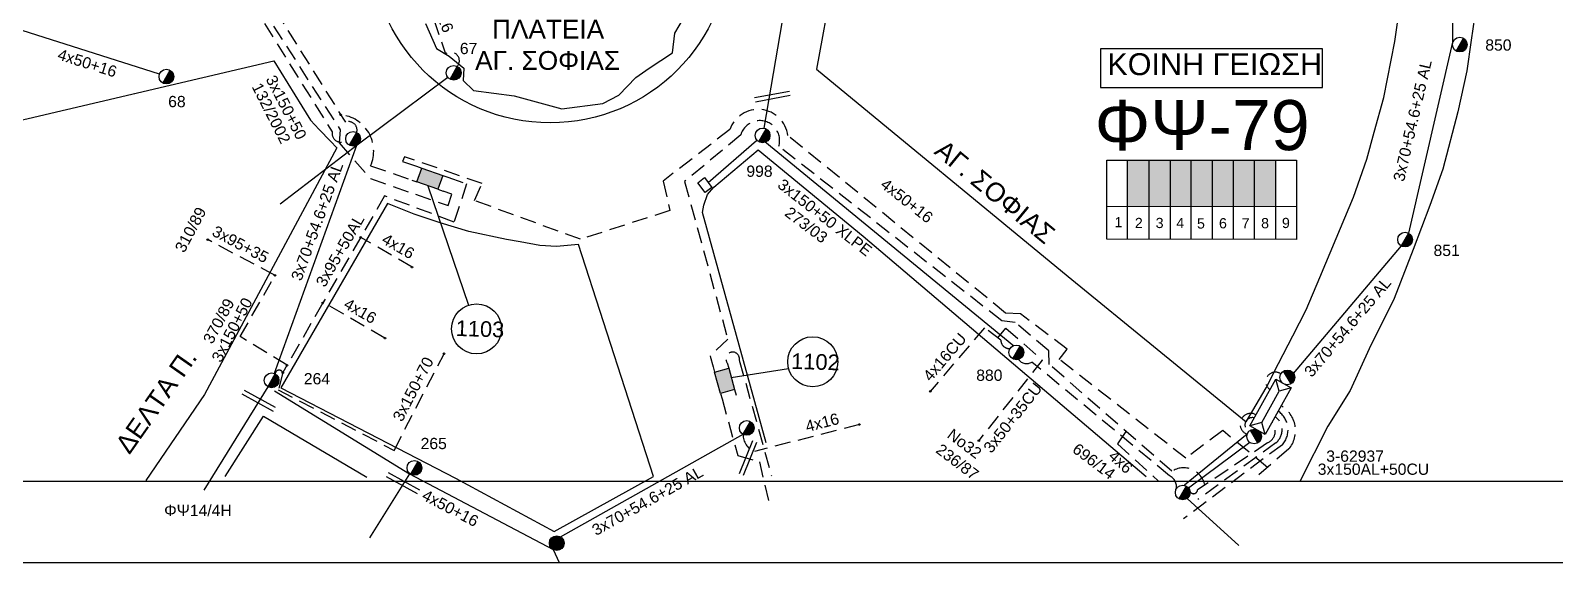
# Model space of a CAD drawing. Header units: millimetres. Extents: x 1421 to 11257, y 848 to 1896.
# Drawn here: x 10517.5 to 10761.5, y 848.3 to 933.3 of the extents above; entities that cross this region are included whole.
import ezdxf
from ezdxf.enums import TextEntityAlignment as Align

# ---------------------------------------------------------------- set-up
doc = ezdxf.new("R2010")
doc.units = ezdxf.units.MM
doc.linetypes.add('DASHED', pattern=[19.05, 12.7, -6.35])
for name, color, linetype, lineweight in [('3x150+50 XLPE', 7, 'SYN_LINE', 30), ('3x150+70', 7, 'Continuous', 30), ('3X38+23', 7, 'Continuous', 30), ('3x70+54.6+25 AL', 7, 'SYN_LINE', 30), ('3x95+35', 7, 'Continuous', 30), ('3x95+50AL', 7, 'Continuous', 30), ('4x16', 7, 'Continuous', 30), ('4x16CU', 7, 'Continuous', 30), ('4x50+16', 7, 'Continuous', 30), ('4x6', 7, 'SYN_LINE', 30), ('Pillar Υποσταθμού', 7, 'SYN_LINE', 30), ('Άγνωστα', 7, 'Continuous', 30)]:
    doc.layers.add(name, color=color, linetype=linetype, lineweight=lineweight)
for name, color, linetype in [('3x50+35CU', 7, 'Continuous'), ('Link Box 4 Διευθύνσεων', 7, 'Continuous'), ('TEXT ΚΑΛΩΔΙΩΝ', 7, 'Continuous'), ('ΑΓΝΩΣΤΟ ΕΝΑΕΡΙΟ ΚΑΛΩΔΙΟ', 7, 'Continuous'), ('ΑΓΝΩΣΤΟ ΥΠΟΓΕΙΟ ΚΑΛΩΔΙΟ', 7, 'DASHED'), ('Επιγραφές - Σχήματα', 7, 'Continuous'), ('Επιτοίχιο Κουτί', 7, 'Continuous'), ('Στύλος Ξύλινος', 7, 'Continuous'), ('Στύλος Ξύλινος @ 1', 7, 'Continuous'), ('Στύλος ΦΜ', 7, 'Continuous'), ('Στύλος ΦΜ @ 1', 7, 'Continuous'), ('Συνδέσεις', 7, 'Continuous'), ('Τομή', 7, 'Continuous'), ('Υποσταθμός εναέριος 2 στύλων', 7, 'Continuous'), ('Υποσταθμός πόλεως', 7, 'Continuous'), ('Υπόβαθρο ΔΕΗ', 7, 'Continuous')]:
    doc.layers.add(name, color=color, linetype=linetype)
doc.styles.add('arial', font='ARIAL.TTF', dxfattribs={"height": 3})
doc.styles.get("Standard").update_dxf_attribs({"font": 'ARIAL.TTF', "height": 1.8})
doc.linetypes.add('SYN_LINE', pattern='A,0.5,-0.0001,["/\\/\\/\\/",Standard,S=0.1,R=0,X=0,Y=-0.05],-0.25', length=0.7501)

# ---------------------------------------------------------------- blocks, each defined once
blk = doc.blocks.new('ΥΠΑΡΧΩΝ ΤΣΙΜΕΝΤΕΝΙΟΣ ΣΤΥΛΟΣ')
at = {"layer": 'Στύλος ΦΜ'}
blk.add_hatch(color=7, dxfattribs=at).paths.add_polyline_path([(-1.29, -2.28, 0.574793), (2.62, 0, 0.268822), (1.3, 2.27)])
at = {"layer": 'Στύλος ΦΜ', "color": 7}
blk.add_line((-1.29, -2.28), (1.3, 2.27), dxfattribs=at)
blk.add_circle((0, 0), 2.62, dxfattribs=at)
at = {"layer": 'Στύλος ΦΜ', "flags": 4}
for tag, p in [('ΑΡΙΘΜΟΣ', (-4.68, 8.05)), ('ΤΥΠΟΣ', (-4.91, 3.03))]:
    blk.add_attdef(tag, p, '', height=4, dxfattribs=at)
blk = doc.blocks.new('ΥΠΟΣΤΑΘΜΟΣ ΕΝΑΕΡΙΟΣ ΕΠΙ 2 ΣΤΥΛΩΝ')
at = {"layer": 'Υποσταθμός εναέριος 2 στύλων', "linetype": 'Continuous'}
for points in [[(-11.97, -2.11, 0.574793), (-8.45, -0.07, 0.268822), (-9.64, 1.98)], [(9.68, -2.15, 0.574793), (13.19, -0.1, 0.268822), (12.01, 1.95)]]:
    blk.add_hatch(color=256, dxfattribs=at).paths.add_polyline_path(points)
for p, q in [((-11.97, -2.11), (-9.64, 1.98)), ((9.68, -2.15), (12.01, 1.95))]:
    blk.add_line(p, q, dxfattribs=at)
for centre in [(-10.81, -0.07), (10.84, -0.1)]:
    blk.add_circle(centre, 2.36, dxfattribs=at)
at = {"layer": 'Υποσταθμός πόλεως', "linetype": 'Continuous', "ltscale": 40}
blk.add_lwpolyline([(-8.57, 2.82), (8.57, 2.82), (8.57, -2.82), (-8.57, -2.82)], close=True, dxfattribs=at)
for points in [[(-5.75, 0), (-8.57, 2.82)], [(-8.57, -2.82), (-5.75, 0)], [(-5.75, 0), (5.75, 0)], [(5.75, 0), (8.57, 2.82)], [(8.57, -2.82), (5.75, 0)]]:
    blk.add_lwpolyline(points, dxfattribs=at)
at = {"layer": 'Υποσταθμός εναέριος 2 στύλων', "ltscale": 40, "flags": 1}
for tag, p in [('ΜΕΤΑΣΧΗΜΑΤΙΣΜΟΣ', (14.09, 2.51)), ('ΙΣΧΥΣ', (14.07, -0.28)), ('ΑΡΙΘΜΟΣ', (14.19, -3))]:
    blk.add_attdef(tag, p, '', height=1.8, dxfattribs=at)
blk = doc.blocks.new('LINK BOX 4 ΑΝΑΧΩΡΗΣΕΩΝ')
at = {"layer": 'Link Box 4 Διευθύνσεων', "ltscale": 40}
blk.add_hatch(color=256, dxfattribs=at).paths.add_polyline_path([(-3.54, 0), (-3.54, -4.67), (3.54, -4.67), (3.54, 0)])
for p, q in [((-3.54, 0), (-5.33, 0)), ((5.33, 0), (3.54, 0)), ((-3.54, -4.67), (-5.33, -4.67)), ((5.33, -4.67), (3.54, -4.67))]:
    blk.add_line(p, q, dxfattribs=at)
blk.add_lwpolyline([(-3.54, -4.67), (-3.54, 0), (3.54, 0), (3.54, -4.67)], close=True, dxfattribs=at)
blk = doc.blocks.new('ΥΠΑΡΧΩΝ ΞΥΛΙΝΟΣ ΣΤΥΛΟΣ')
at = {"layer": 'Στύλος Ξύλινος'}
h = blk.add_hatch(color=7, dxfattribs=at)
h.paths.add_polyline_path([(-2.62, 0, 0.270008), (-1.29, -2.28), (1.3, 2.27, 0.576266)])
h.paths.add_polyline_path([(-1.29, -2.28, 0.574793), (2.62, 0, 0.268822), (1.3, 2.27)])
at = {"layer": 'Στύλος Ξύλινος', "color": 7}
blk.add_line((-1.29, -2.28), (1.3, 2.27), dxfattribs=at)
blk.add_circle((0, 0), 2.62, dxfattribs=at)
at = {"layer": 'Στύλος Ξύλινος', "color": 1, "flags": 4}
for tag, p in [('ΑΡΙΘΜΟΣ', (-4.91, 8.6)), ('ΤΥΠΟΣ', (-4.85, 3.39))]:
    blk.add_attdef(tag, p, '', height=4, dxfattribs=at)
blk = doc.blocks.new('_ΣΥΝΔΕΣΗ')
at = {"layer": 'Συνδέσεις', "linetype": 'SYN_LINE', "ltscale": 40}
blk.add_hatch(color=256, dxfattribs=at).paths.add_polyline_path([(0.5, -0.01, 1), (-0.5, -0.01, 1)])
at = {"layer": 'Συνδέσεις'}
blk.add_circle((0, -0.01), 0.5, dxfattribs=at)
blk = doc.blocks.new('ΤΟΜΗ')
at = {"layer": 'Τομή', "ltscale": 40}
for p, q in [((11.33, -0.65), (-11.4, -0.65)), ((11.33, -3.42), (-11.4, -3.42))]:
    blk.add_line(p, q, dxfattribs=at)
blk = doc.blocks.new('ΕΠΙΤΟΙΧΙΟ ΚΟΥΤΙ')
at = {"layer": 'Επιτοίχιο Κουτί', "ltscale": 40}
blk.add_lwpolyline([(-2.06, 1.35), (1.86, 1.35), (1.86, -1.39), (-2.06, -1.39)], close=True, dxfattribs=at)

msp = doc.modelspace()

# ---------------------------------------------------------------- hatches: boundary and pattern name
at = {"layer": 'Pillar Υποσταθμού', "linetype": 'Continuous', "lineweight": -3, "ltscale": 0.2}
h = msp.add_hatch(color=151, dxfattribs=at)
h.dxf.hatch_style = 1
h.paths.add_polyline_path([(10696.48, 912.61), (10693.04, 912.61), (10693.04, 905.25), (10696.48, 905.25)])
h = msp.add_hatch(color=5, dxfattribs=at)
h.dxf.hatch_style = 1
h.paths.add_polyline_path([(10696.48, 905.25), (10699.92, 905.24), (10699.92, 912.61), (10696.48, 912.61)])
h = msp.add_hatch(color=2, dxfattribs=at)
h.dxf.hatch_style = 1
h.paths.add_polyline_path([(10703.22, 912.61), (10699.92, 912.61), (10699.92, 905.24), (10703.22, 905.24)])
h = msp.add_hatch(color=206, dxfattribs=at)
h.dxf.hatch_style = 1
h.paths.add_polyline_path([(10706.61, 912.61), (10703.22, 912.61), (10703.22, 905.24), (10706.61, 905.24)])
h = msp.add_hatch(color=30, dxfattribs=at)
h.dxf.hatch_style = 1
h.paths.add_polyline_path([(10706.61, 905.24), (10710, 905.24), (10710, 912.61), (10706.61, 912.61)])
h = msp.add_hatch(color=1, dxfattribs=at)
h.dxf.hatch_style = 1
h.paths.add_polyline_path([(10710, 905.24), (10713.4, 905.23), (10713.4, 912.61), (10710, 912.61)])
h = msp.add_hatch(color=27, dxfattribs=at)
h.dxf.hatch_style = 1
h.paths.add_polyline_path([(10713.39, 905.23), (10716.79, 905.23), (10716.79, 912.61), (10713.39, 912.61)])

# ---------------------------------------------------------------- linework, layer by layer
at = {"lineweight": -3, "ltscale": 15}
msp.add_lwpolyline([(10993.76, 1895.53), (8825.35, 1895.54), (8825.27, 848.33), (10993.76, 848.32)], close=True, dxfattribs=at)
at = {"layer": '3x150+50 XLPE', "color": 30, "linetype": 'DASHED', "lineweight": -3, "ltscale": 0.2}
for points in [[(10558.97, 968.5), (10550.91, 940.92), (10565.81, 917.15, 0.68107), (10568, 915.78, 4.214351)], [(10717.12, 872.5, -0.45498), (10717.8, 867.15), (10701.96, 855.29)]]:
    msp.add_lwpolyline(points, format="xyb", dxfattribs=at)
at = {"layer": '3x150+50 XLPE', "color": 6, "linetype": 'DASHED', "lineweight": -3, "ltscale": 0.2}
for points in [[(10560.72, 968.77), (10564.64, 966.1), (10558.14, 943.38), (10554.68, 939.79), (10567.92, 918.69, -0.62422), (10569.73, 917.05, 21.254339)], [(10567.18, 919.87, -0.511428), (10571.95, 911.73), (10578.52, 909.44)]]:
    msp.add_lwpolyline(points, format="xyb", dxfattribs=at)
at = {"layer": '3x150+50 XLPE', "color": 5, "linetype": 'DASHED', "lineweight": -3, "ltscale": 0.2}
for points in [[(10552.31, 940.43), (10567.11, 917.45), (10566.91, 915.39), (10571.95, 909.67), (10584.36, 905.36), (10584.95, 907.19), (10583.55, 907.68)], [(10584.32, 909.88), (10587.31, 908.84), (10585.31, 902.73), (10574.2, 906.91)], [(10558.59, 879.84), (10551.08, 884.43), (10556.67, 894.2)], [(10557.91, 878.66), (10557.17, 875.91), (10575.7, 866.24)]]:
    msp.add_lwpolyline(points, dxfattribs=at)
at = {"layer": '3x150+50 XLPE', "color": 27, "linetype": 'DASHED', "lineweight": -3, "ltscale": 0.2}
for points in [[(10715.41, 863.52), (10708.25, 869.42), (10702.36, 864.98), (10682.12, 880.78), (10683.4, 882.42), (10675.93, 888.04), (10673.52, 888.19), (10638.71, 916.55, 0.791151), (10629.42, 917.51), (10618.75, 909.26), (10619.83, 904.58), (10605.54, 899.98), (10588.58, 906.15), (10589.79, 908.88), (10577.4, 913.17), (10577.07, 912.42), (10579.29, 911.64)], [(10717.61, 873.37, -0.465265), (10718.84, 866.46), (10713.47, 861.86)]]:
    msp.add_lwpolyline(points, format="xyb", dxfattribs=at)
at = {"layer": '3x150+50 XLPE', "color": 206, "linetype": 'DASHED', "lineweight": -3, "ltscale": 0.2}
for points in [[(10705.41, 860.7, 0.52222), (10700.1, 862.89), (10680.52, 879.97), (10680.44, 882.17), (10675.06, 886.66), (10672.9, 886.95), (10637.24, 914.84, 1.00695), (10631.16, 916.66), (10622.19, 909.19), (10629.08, 884.01), (10626.28, 881.3), (10626.75, 879.6)], [(10629, 880.22, -1.550139), (10630.93, 880.64), (10636.08, 862.17)], [(10716.14, 870.76, -0.503895), (10715.44, 867.43), (10715.44, 867.43), (10704.24, 859.91, -0.743931), (10703.03, 859.65)]]:
    msp.add_lwpolyline(points, format="xyb", dxfattribs=at)
at = {"layer": '3x150+50 XLPE', "color": 5, "linetype": 'DASHED', "lineweight": -3, "ltscale": 0.2}
msp.add_lwpolyline([(10564.3, 889.8), (10557.91, 878.66, 0.82833), (10556.7, 878.45, -0.663648)], format="xyb", dxfattribs=at)
at = {"layer": '3x150+50 XLPE', "color": 1, "linetype": 'DASHED', "lineweight": -3, "ltscale": 0.2}
msp.add_lwpolyline([(10700.82, 860.04, 0.348473), (10699.75, 862.19), (10677.74, 880.34, -0.387467), (10675.58, 880.76, 3.873333)], format="xyb", dxfattribs=at)
at = {"layer": '3x150+50 XLPE', "color": 151, "linetype": 'DASHED', "lineweight": -3, "ltscale": 0.2}
msp.add_lwpolyline([(10716.63, 871.63, -0.502901), (10716.78, 867.47), (10716.78, 867.47), (10704.3, 858.38)], format="xyb", dxfattribs=at)
at = {"layer": '3x150+50 XLPE', "color": 5, "linetype": 'DASHED', "lineweight": -3, "ltscale": 0.2}
msp.add_arc((10716.67, 877.22), 1.52, 54.3653, 236.4883, dxfattribs=at)
at = {"layer": '3x150+50 XLPE', "color": 1, "linetype": 'DASHED', "lineweight": -3, "ltscale": 0.2}
msp.add_arc((10712.75, 870.43), 1.72, 61.3894, 249.6575, dxfattribs=at)
at = {"layer": '3x150+50 XLPE', "color": 2, "linetype": 'DASHED', "lineweight": -3, "ltscale": 0.2}
msp.add_arc((10712.98, 870.3), 1.17, 74.3638, 241.6024, dxfattribs=at)
at = {"layer": '3x150+70', "color": 5, "linetype": 'DASHED', "lineweight": -3, "ltscale": 0.2}
msp.add_lwpolyline([(10575.7, 866.24), (10583.71, 881.68)], dxfattribs=at)
at = {"layer": '3X38+23', "color": 85, "lineweight": -3, "ltscale": 0.2}
msp.add_lwpolyline([(10642.58, 963.03), (10634.85, 917.73)], dxfattribs=at)
at = {"layer": '3x50+35CU', "color": 1, "linetype": 'DASHED', "lineweight": -3, "ltscale": 0.2}
msp.add_lwpolyline([(10672.28, 884.23), (10673.59, 885.78), (10679.4, 880.67), (10669.25, 867.8)], dxfattribs=at)
at = {"layer": '3x70+54.6+25 AL', "color": 5, "linetype": 'SYN_LINE', "lineweight": -3, "ltscale": 15}
for points in [[(10738.02, 900.95), (10745.08, 931.49), (10745.21, 974.05)], [(10719.58, 878.53), (10736.85, 898.91)]]:
    msp.add_lwpolyline(points, dxfattribs=at)
at = {"layer": '3x70+54.6+25 AL', "color": 30, "linetype": 'SYN_LINE', "lineweight": -3, "ltscale": 15}
for points in [[(10557.5, 905.65), (10570.01, 915.23), (10584.3, 925.87)], [(10569.69, 914.98), (10556.52, 878.54)]]:
    msp.add_lwpolyline(points, dxfattribs=at)
at = {"layer": '3x70+54.6+25 AL', "color": 2, "linetype": 'SYN_LINE', "lineweight": -3, "ltscale": 15}
for points in [[(10555.54, 876.41), (10545.25, 859.88)], [(10578.15, 862.51), (10571.77, 852.26)]]:
    msp.add_lwpolyline(points, dxfattribs=at)
at = {"layer": '3x70+54.6+25 AL', "color": 6, "linetype": 'SYN_LINE', "lineweight": -3, "ltscale": 15}
msp.add_lwpolyline([(10602.31, 852.44), (10631.54, 868.81)], dxfattribs=at)
at = {"layer": '3x70+54.6+25 AL', "color": 1, "linetype": 'SYN_LINE', "lineweight": -3, "ltscale": 9}
msp.add_lwpolyline([(10712.15, 868.81), (10702.12, 860.66)], dxfattribs=at)
at = {"layer": '3x95+35', "color": 5, "linetype": 'DASHED', "lineweight": -3, "ltscale": 0.2}
msp.add_lwpolyline([(10556.67, 894.2), (10545.89, 899.93)], dxfattribs=at)
at = {"layer": '3x95+50AL', "color": 5, "linetype": 'DASHED', "lineweight": -3, "ltscale": 0.2}
msp.add_lwpolyline([(10574.2, 906.91), (10564.3, 889.8)], dxfattribs=at)
at = {"layer": '4x16', "color": 30, "linetype": 'DASHED', "lineweight": -3, "ltscale": 0.2}
for points in [[(10580.83, 938.73), (10583.92, 929.6, -0.895556), (10585.83, 927.6, 9.458949)], [(10650.14, 870.36), (10633.35, 866.06, -0.317692), (10631.54, 868.81, -0.558698)]]:
    msp.add_lwpolyline(points, format="xyb", dxfattribs=at)
at = {"layer": '4x16', "color": 5, "linetype": 'DASHED', "lineweight": -3, "ltscale": 0.2}
for points in [[(10578.59, 895.53), (10570.37, 900.28)], [(10574.24, 884.17), (10564.36, 889.89)]]:
    msp.add_lwpolyline(points, dxfattribs=at)
at = {"layer": '4x16CU', "color": 1, "linetype": 'DASHED', "lineweight": -3, "ltscale": 0.2}
msp.add_lwpolyline([(10674.25, 882.52, -0.442278), (10672.77, 883.86), (10670.17, 885.85), (10661.47, 875.67)], format="xyb", dxfattribs=at)
at = {"layer": '4x50+16', "color": 85, "linetype": 'Continuous', "lineweight": -3, "ltscale": 0.2}
msp.add_lwpolyline([(10538.18, 926.39), (10516.19, 933.34)], dxfattribs=at)
at = {"layer": '4x50+16', "color": 1, "lineweight": -3, "ltscale": 15}
msp.add_lwpolyline([(10635.04, 915.58), (10674.85, 882.96)], dxfattribs=at)
at = {"layer": '4x50+16', "color": 6, "linetype": 'Continuous', "lineweight": -3, "ltscale": 15}
msp.add_lwpolyline([(10556.6, 875.76), (10578.15, 862.51), (10601.15, 850.39), (10602.11, 848.32)], dxfattribs=at)
at = {"layer": '4x6', "color": 206, "linetype": 'DASHED', "lineweight": -3, "ltscale": 0.2}
msp.add_lwpolyline([(10692.77, 869.28), (10691.42, 867.31), (10697.99, 861.33)], dxfattribs=at)
at = {"layer": 'Pillar Υποσταθμού', "linetype": 'Continuous', "lineweight": -3, "ltscale": 40}
for points in [[(10689.72, 899.97), (10689.72, 912.61), (10720.05, 912.61), (10720.05, 899.94), (10689.72, 899.97)], [(10693.04, 899.97), (10693.04, 912.61)], [(10696.48, 899.97), (10696.48, 912.61)], [(10699.92, 899.96), (10699.92, 912.61)], [(10703.22, 899.96), (10703.22, 912.61)], [(10706.61, 899.96), (10706.61, 912.61)], [(10710, 899.95), (10710, 912.61)], [(10713.34, 899.95), (10713.34, 912.61)], [(10716.73, 899.95), (10716.73, 912.61)], [(10689.72, 905.25), (10720.05, 905.23)]]:
    msp.add_lwpolyline(points, dxfattribs=at)
at = {"layer": 'ΑΓΝΩΣΤΟ ΕΝΑΕΡΙΟ ΚΑΛΩΔΙΟ', "color": 1, "lineweight": -3, "ltscale": 15}
msp.add_lwpolyline([(10625.96, 909.04), (10633.69, 915.74)], dxfattribs=at)
at = {"layer": 'ΑΓΝΩΣΤΟ ΕΝΑΕΡΙΟ ΚΑΛΩΔΙΟ', "color": 2, "linetype": 'Continuous', "lineweight": -3, "ltscale": 9}
msp.add_lwpolyline([(10712.58, 867.52), (10702.81, 860.21)], dxfattribs=at)
at = {"layer": 'ΑΓΝΩΣΤΟ ΕΝΑΕΡΙΟ ΚΑΛΩΔΙΟ', "color": 2, "linetype": 'Continuous', "lineweight": -3, "ltscale": 15}
msp.add_lwpolyline([(10702.57, 858.56), (10710.86, 851.05)], dxfattribs=at)
at = {"layer": 'ΑΓΝΩΣΤΟ ΥΠΟΓΕΙΟ ΚΑΛΩΔΙΟ', "color": 30, "linetype": 'DASHED', "lineweight": -3, "ltscale": 0.2}
msp.add_lwpolyline([(10628.17, 874.46), (10630.68, 865.41), (10634.14, 864.41), (10635.86, 857.07)], dxfattribs=at)
at = {"layer": 'Επιγραφές - Σχήματα', "color": 206, "lineweight": -3}
msp.add_lwpolyline([(10688.71, 924.21), (10724.22, 924.21), (10724.22, 930.39), (10688.71, 930.39)], close=True, dxfattribs=at)
at = {"layer": 'Υπόβαθρο ΔΕΗ', "lineweight": -3, "ltscale": 15}
msp.add_lwpolyline([(10855.44, 1855.69), (8838.35, 1855.69), (8838.27, 861.33), (10836.6, 861.33)], close=True, dxfattribs=at)
at = {"layer": 'Υπόβαθρο ΔΕΗ', "lineweight": -3, "ltscale": 0.1}
for points in [[(10782.22, 861.06), (10787.61, 880.3), (10792.67, 898.99), (10797.19, 922.81), (10801.27, 943.31), (10799.95, 957.6), (10796.65, 961.12), (10748.29, 954.39), (10748.42, 950.97), (10748.49, 941), (10748.53, 935.42), (10748, 931.81), (10747.32, 926.89), (10745.89, 920.37), (10743.45, 911.19), (10741.41, 905.36), (10738.73, 898.35), (10735.67, 890.52), (10731.67, 882.47), (10728.65, 875.83), (10725.08, 870.11), (10720.65, 861.36)], [(10580.74, 934.46), (10582.49, 930.49), (10584.51, 929.23), (10586.89, 927.35), (10586.75, 925.33), (10588.42, 923.77), (10594.92, 922.93), (10602.53, 920.84), (10609.09, 921.68), (10611.67, 923), (10614.4, 925.86), (10616.49, 927.33), (10620.26, 929.77), (10620.62, 932.93), (10622.71, 936.42)], [(10476.31, 861.94), (10511.89, 899.48), (10511.88, 918.06), (10556.47, 928.51), (10560.95, 921.26), (10562.33, 919.03), (10563.73, 917.52), (10565.54, 915.65), (10566.55, 914.6), (10545.38, 875.15), (10535.99, 861.4)], [(10635.25, 867.46), (10625.07, 904.24), (10625.24, 905.45), (10625.85, 907.13), (10626.84, 908.29), (10633.96, 914.29), (10650.77, 900.48), (10696.03, 862.04)], [(10548.69, 862.05), (10554.84, 871.7), (10571.34, 861.95)]]:
    msp.add_lwpolyline(points, dxfattribs=at)
for points in [[(10645.79, 940.85), (10643.27, 927.18), (10683.55, 894.04), (10711.99, 870.79), (10715.22, 876.26), (10717.17, 880.14), (10719.46, 884.56), (10721.58, 888.72), (10723.77, 893.89), (10726.41, 900.11), (10729.18, 906.72), (10731.3, 912.8), (10732.5, 917.11), (10734.04, 922.65), (10735.81, 931.61), (10736.61, 937.2), (10737.17, 942.48), (10737.45, 945.21), (10737.37, 949.61), (10736.91, 953.13)], [(10574.68, 905.67), (10557.57, 876.21), (10585.51, 861.78), (10601.29, 853.29), (10617.19, 862.06), (10605.2, 899.12), (10601.69, 898.83), (10599.02, 899), (10595.88, 899.57), (10593.69, 899.93), (10587.68, 901.21), (10583.06, 902.61), (10578.93, 903.97)]]:
    msp.add_lwpolyline(points, close=True, dxfattribs=at)
at = {"layer": 'Υπόβαθρο ΔΕΗ', "lineweight": -3}
for points in [[(10581.13, 908.52), (10587.62, 889.44)], [(10629.65, 877.88), (10638.82, 879.3)]]:
    msp.add_lwpolyline(points, dxfattribs=at)
at = {"layer": 'Υπόβαθρο ΔΕΗ', "lineweight": -3, "ltscale": 0.1}
msp.add_circle((10600.67, 947.34), 28.76, dxfattribs=at)
at = {"layer": 'Υπόβαθρο ΔΕΗ', "lineweight": -3}
for centre in [(10588.91, 885.66), (10642.67, 880.4)]:
    msp.add_circle(centre, 4, dxfattribs=at)

# ---------------------------------------------------------------- block references
at = {"layer": 'Link Box 4 Διευθύνσεων', "lineweight": -3, "xscale": 0.4999999999999998, "yscale": 0.4999999999999998, "zscale": 0.4999999999999998}
for p, rotation in [((10581.04, 908.56), 160.729357841548), ((10627.46, 877.03), 105.4634514399925)]:
    msp.add_blockref('LINK BOX 4 ΑΝΑΧΩΡΗΣΕΩΝ', p, dxfattribs=dict(at, rotation=rotation))
at = {"layer": 'Στύλος Ξύλινος @ 1', "lineweight": -3, "ltscale": 40, "xscale": 0.4499999999998181, "yscale": 0.4499999999998181, "zscale": 0.4499999999998181}
msp.add_blockref('ΥΠΑΡΧΩΝ ΞΥΛΙΝΟΣ ΣΤΥΛΟΣ', (10601.73, 851.41), dxfattribs=at)
at = {"layer": 'Στύλος ΦΜ @ 1', "color": 1, "lineweight": -3, "ltscale": 40}
ref = msp.add_blockref('ΥΠΑΡΧΩΝ ΤΣΙΜΕΝΤΕΝΙΟΣ ΣΤΥΛΟΣ', (10746.19, 931.09), dxfattribs=dict(at, xscale=0.4499999999998181, yscale=0.4499999999998181, zscale=0.4499999999998181))
ref.add_attrib('ΑΡΙΘΜΟΣ', '850', (10750.26, 930.13), dxfattribs={"layer": 'Στύλος ΦΜ', "height": 1.8, "flags": 4})
ref = msp.add_blockref('ΥΠΑΡΧΩΝ ΤΣΙΜΕΝΤΕΝΙΟΣ ΣΤΥΛΟΣ', (10585.24, 926.58), dxfattribs=dict(at, xscale=0.4499999999998181, yscale=0.4499999999998181, zscale=0.4499999999998181))
ref.add_attrib('ΑΡΙΘΜΟΣ', '67', (10586.23, 929.57), dxfattribs={"layer": 'Στύλος ΦΜ', "height": 1.8, "flags": 4})
ref = msp.add_blockref('ΥΠΑΡΧΩΝ ΤΣΙΜΕΝΤΕΝΙΟΣ ΣΤΥΛΟΣ', (10539.29, 925.98), dxfattribs=dict(at, xscale=0.4499999999998181, yscale=0.4499999999998181, zscale=0.4499999999998181))
ref.add_attrib('ΑΡΙΘΜΟΣ', '68', (10539.57, 921.09), dxfattribs={"layer": 'Στύλος ΦΜ', "height": 1.8, "flags": 4})
ref = msp.add_blockref('ΥΠΑΡΧΩΝ ΤΣΙΜΕΝΤΕΝΙΟΣ ΣΤΥΛΟΣ', (10634.65, 916.57), dxfattribs=dict(at, xscale=0.4499999999998181, yscale=0.4499999999998181, zscale=0.4499999999998181))
ref.add_attrib('ΑΡΙΘΜΟΣ', '998', (10632.06, 909.96), dxfattribs={"layer": 'Στύλος ΦΜ', "height": 1.8, "flags": 4})
at = {"layer": 'Στύλος ΦΜ @ 1', "color": 1, "lineweight": -3, "ltscale": 40, "xscale": 0.4499999999998181, "yscale": 0.4499999999998181, "zscale": 0.4499999999998181}
for p in [(10569.15, 916.03), (10632.12, 869.83), (10701.87, 859.51)]:
    msp.add_blockref('ΥΠΑΡΧΩΝ ΤΣΙΜΕΝΤΕΝΙΟΣ ΣΤΥΛΟΣ', p, dxfattribs=at)
at = {"layer": 'Στύλος ΦΜ @ 1', "color": 1, "lineweight": -3, "ltscale": 40}
ref = msp.add_blockref('ΥΠΑΡΧΩΝ ΤΣΙΜΕΝΤΕΝΙΟΣ ΣΤΥΛΟΣ', (10737.43, 899.93), dxfattribs=dict(at, xscale=0.4499999999998181, yscale=0.4499999999998181, zscale=0.4499999999998181))
ref.add_attrib('ΑΡΙΘΜΟΣ', '851', (10741.98, 897.3), dxfattribs={"layer": 'Στύλος ΦΜ', "height": 1.8, "flags": 4})
ref = msp.add_blockref('ΥΠΑΡΧΩΝ ΤΣΙΜΕΝΤΕΝΙΟΣ ΣΤΥΛΟΣ', (10675.25, 881.89), dxfattribs=dict(at, xscale=0.4499999999998181, yscale=0.4499999999998181, zscale=0.4499999999998181))
ref.add_attrib('ΑΡΙΘΜΟΣ', '880', (10668.83, 877.35), dxfattribs={"layer": 'Στύλος ΦΜ', "height": 1.8, "flags": 4})
ref = msp.add_blockref('ΥΠΑΡΧΩΝ ΤΣΙΜΕΝΤΕΝΙΟΣ ΣΤΥΛΟΣ', (10556.12, 877.43), dxfattribs=dict(at, xscale=0.4499999999998181, yscale=0.4499999999998181, zscale=0.4499999999998181))
ref.add_attrib('ΑΡΙΘΜΟΣ', '264', (10561.27, 876.79), dxfattribs={"layer": 'Στύλος ΦΜ', "height": 1.8, "flags": 4})
ref = msp.add_blockref('ΥΠΑΡΧΩΝ ΤΣΙΜΕΝΤΕΝΙΟΣ ΣΤΥΛΟΣ', (10578.96, 863.44), dxfattribs=dict(at, xscale=0.4499999999998181, yscale=0.4499999999998181, zscale=0.4499999999998181))
ref.add_attrib('ΑΡΙΘΜΟΣ', '265', (10579.95, 866.44), dxfattribs={"layer": 'Στύλος ΦΜ', "height": 1.8, "flags": 4})
at = {"layer": 'Συνδέσεις', "lineweight": -3, "xscale": 0.25, "yscale": 0.25, "zscale": 0.25}
for p in [(10567.18, 919.87), (10570.37, 900.29), (10545.89, 899.93), (10578.59, 895.53), (10556.67, 894.2), (10564.3, 889.8), (10574.24, 884.18), (10583.71, 881.68), (10557.91, 878.66), (10558.59, 879.85), (10661.47, 875.67), (10650.14, 870.37), (10669.25, 867.8)]:
    msp.add_blockref('_ΣΥΝΔΕΣΗ', p, dxfattribs=at)
at = {"layer": 'Τομή', "lineweight": -3}
for p, xscale, yscale, zscale, rotation in [((10636.15, 923.27), 0.2499999999999998, 0.2499999999999998, 0.2499999999999998, 10.36194366383342), ((10554.34, 874.58), 0.2499999999999998, 0.2499999999999998, 0.2499999999999998, 331.1451765995207), ((10631.83, 865.17), 0.2499999999999997, 0.2499999999999997, 0.2499999999999997, 68.23304835391129), ((10577.41, 861.4), 0.2499999999999998, 0.2499999999999998, 0.2499999999999998, 331.1451765995207)]:
    msp.add_blockref('ΤΟΜΗ', p, dxfattribs=dict(at, xscale=xscale, yscale=yscale, zscale=zscale, rotation=rotation))
at = {"layer": 'Υποσταθμός εναέριος 2 στύλων', "lineweight": -3, "xscale": 0.4999999999999997, "yscale": 0.4999999999999997, "zscale": 0.4999999999999997, "rotation": 60.69894229550648}
msp.add_blockref('ΥΠΟΣΤΑΘΜΟΣ ΕΝΑΕΡΙΟΣ ΕΠΙ 2 ΣΤΥΛΩΝ', (10715.9, 873.19), dxfattribs=at)
at = {"layer": 'Υπόβαθρο ΔΕΗ', "linetype": 'Continuous', "lineweight": -3, "ltscale": 0.2, "xscale": 0.5, "yscale": 0.5, "rotation": 306.5781095818464}
msp.add_blockref('ΕΠΙΤΟΙΧΙΟ ΚΟΥΤΙ', (10625.45, 908.6), dxfattribs=at)

# ---------------------------------------------------------------- texts
at = {"layer": 'Pillar Υποσταθμού', "linetype": 'Continuous', "lineweight": -3, "ltscale": 30, "char_height": 1.63, "width": 11.2573, "attachment_point": 1}
for s, insert in [('1', (10690.96, 903.53)), ('2', (10694.2, 903.4)), ('3', (10697.53, 903.4)), ('4', (10700.83, 903.4)), ('5', (10704.14, 903.32)), ('6', (10707.66, 903.35)), ('7', (10711.29, 903.35)), ('8', (10714.4, 903.37)), ('9', (10717.73, 903.4))]:
    msp.add_mtext(s, dxfattribs=dict(at, insert=insert))
at = {"layer": 'TEXT ΚΑΛΩΔΙΩΝ', "lineweight": -3, "ltscale": 15, "style": 'arial'}
for s, rotation, p in [('4x16', 292.5499, (10583.43, 935.69)), ('4x50+16', 342.4492, (10526.64, 928.15)), ('3x70+54.6+25 AL', 76.972, (10738.61, 918.96)), ('3x150+50', 297.2379, (10558.47, 921.06)), ('3x70+54.6+25 AL', 70.1236, (10563.39, 902.84)), ('3x150+50 XLPE', 321.97, (10644.63, 903.47)), ('4x50+16', 321.97, (10657.74, 906.14)), ('3x95+50AL', 59.9505, (10567.06, 898.17)), ('3x95+35', 332.0063, (10551.14, 899.18)), ('4x16', 329.9505, (10576.38, 898.88)), ('3x70+54.6+25 AL', 49.709, (10728.23, 885.95)), ('3x150+50', 62.5879, (10549.78, 885.5)), ('4x16', 329.9505, (10570.3, 888.53)), ('4x16CU', 49.4995, (10663.79, 881.16)), ('3x150+70', 62.5879, (10578.75, 876.03)), ('3x50+35CU', 51.7463, (10674.67, 871.45)), ('4x16', 14.3695, (10644.19, 870.7)), ('4x6', 317.6761, (10691.93, 864.41)), ('3x70+54.6+25 AL', 29.2597, (10616.23, 858.17)), ('4x50+16', 332.1986, (10584.72, 857.01))]:
    msp.add_text(s, height=1.8, rotation=rotation, dxfattribs=at).set_placement(p, align=Align.MIDDLE_CENTER)
msp.add_text('3x150AL+50CU', height=1.8, dxfattribs=at).set_placement((10732.37, 863.23), align=Align.MIDDLE_CENTER)
at = {"layer": 'Άγνωστα', "lineweight": -3, "ltscale": 0.2, "char_height": 1.8, "attachment_point": 1, "style": 'arial'}
for s, insert, width, rotation in [('132/2002', (10554.49, 925.2), 4.3736, 297), ('310/89', (10540.55, 898.54), 4.3736, 62.0122), ('\\A1;273/03', (10639.12, 905.31), 18.6352, 323), ('370/89', (10545.05, 883.94), 4.3736, 62.0122), ('\\A1;No32\\P236/87', (10665.1, 869.84), 18.6352, 323), ('\\A1;696/14', (10685.13, 867.53), 18.6352, 323)]:
    msp.add_mtext(s, dxfattribs=dict(at, insert=insert, width=width, rotation=rotation))
at = {"layer": 'Άγνωστα', "lineweight": -3, "char_height": 2.5, "width": 13.4112, "attachment_point": 1, "rotation": 358.1643}
for s, insert in [('1103', (10585.61, 887.03)), ('1102', (10639.27, 881.77))]:
    msp.add_mtext(s, dxfattribs=dict(at, insert=insert))
at = {"layer": 'Άγνωστα', "lineweight": -3, "ltscale": 0.2, "char_height": 1.8, "width": 18.6352, "attachment_point": 1, "style": 'arial'}
for s, insert in [('\\A1;3-62937', (10724.82, 866.22)), ('ΦΨ14/4H', (10538.93, 857.54))]:
    msp.add_mtext(s, dxfattribs=dict(at, insert=insert))
at = {"layer": 'Επιγραφές - Σχήματα', "color": 206, "lineweight": -3, "insert": (10689.8, 929.71), "char_height": 3.5, "width": 35.1311, "attachment_point": 1}
msp.add_mtext('KOINH ΓΕΙΩΣΗ', dxfattribs=at)
at = {"layer": 'Υπόβαθρο ΔΕΗ', "lineweight": -3, "ltscale": 0.1, "style": 'arial'}
for s, rotation, p in [('ΑΓ. ΣΟΦΙΑΣ', 320.5563, (10671.84, 907.56)), ('ΔΕΛΤΑ Π.', 54.9809, (10537.64, 874.15))]:
    msp.add_text(s, height=3, rotation=rotation, dxfattribs=at).set_placement(p, align=Align.MIDDLE_CENTER)
at = {"layer": 'Υπόβαθρο ΔΕΗ', "lineweight": -3, "ltscale": 0.1, "insert": (10587.33, 935.06), "char_height": 3, "attachment_point": 1, "style": 'arial'}
msp.add_mtext_dynamic_manual_height_columns('\\pi4.0464;ΠΛΑΤΕΙΑ\\P\\pi1.3431;ΑΓ. ΣΟΦΙΑΣ', width=25.6999, gutter_width=15, heights=[0], dxfattribs=at)
at = {"layer": 'Υπόβαθρο ΔΕΗ', "lineweight": -3, "insert": (10687.76, 922.22), "char_height": 8, "width": 84.6573, "attachment_point": 1}
msp.add_mtext('ΦΨ-79', dxfattribs=at)

doc.saveas('drawing.dxf')
